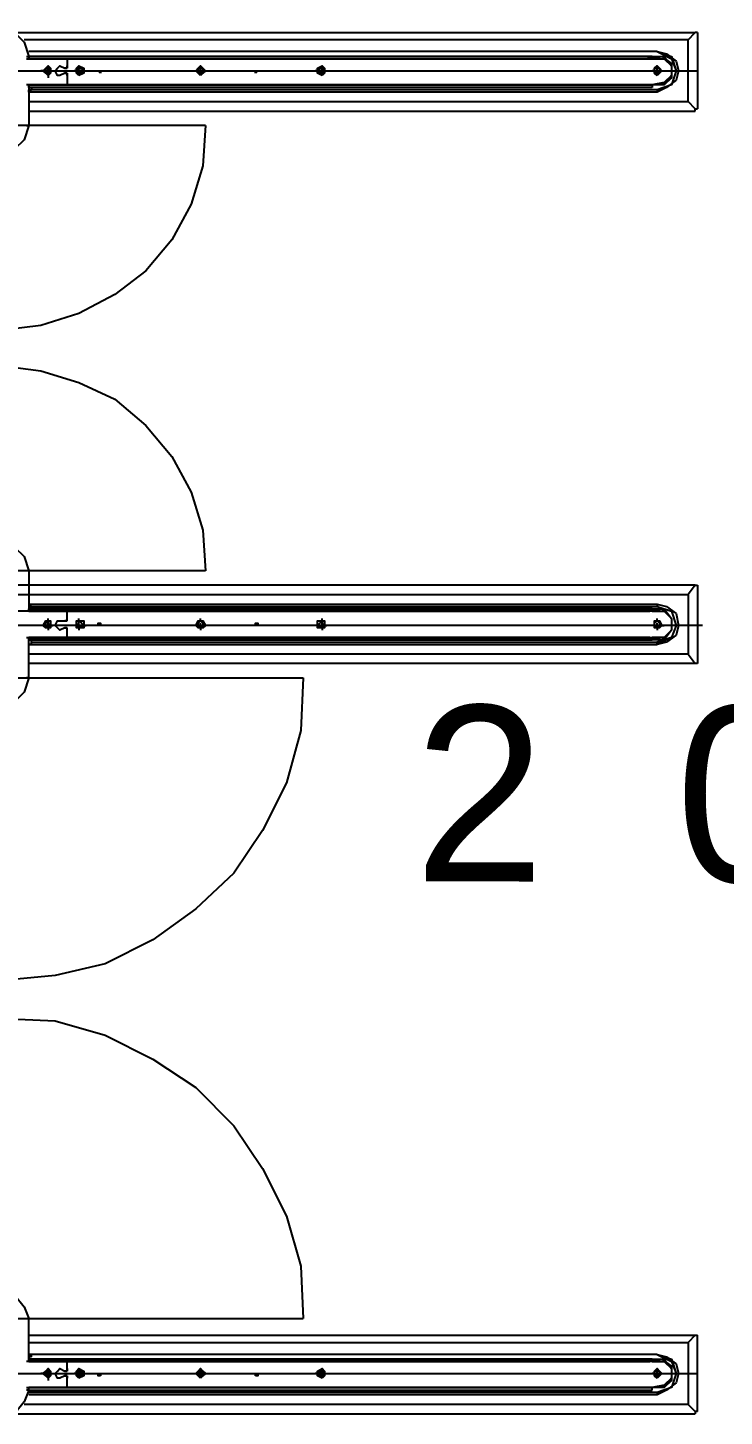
# Model space of a CAD drawing. Header units: millimetres. Extents: x -774950 to -670403, y -1165325 to -1109738.
# Drawn here: x -704585 to -703582, y -1149445 to -1147445 of the extents above; entities that cross this region are included whole.
import ezdxf

# ---------------------------------------------------------------- set-up
doc = ezdxf.new("R2010")
doc.units = ezdxf.units.MM
doc.header["$LTSCALE"] = 3000
doc.header["$MEASUREMENT"] = 0
for name, color, linetype in [('FURNITURE', 250, 'CONTINUOUS'), ('PASSAGE LINEOUT', 7, 'CONTINUOUS'), ('PDF_BORDTEXT', 7, 'CONTINUOUS'), ('PDF_DIMS', 7, 'CONTINUOUS'), ('PDF_FLs Combi Centre (N-W)', 7, 'CONTINUOUS'), ('PDF_FLs Left Unit (N)', 7, 'CONTINUOUS'), ('PDF_FLs Right (W)', 7, 'CONTINUOUS'), ('PDF_NEW', 7, 'CONTINUOUS')]:
    doc.layers.add(name, color=color, linetype=linetype)
doc.styles.add('CENTURY GOTHIC', font='GOTHIC.TTF')

# ---------------------------------------------------------------- blocks, each defined once
blk = doc.blocks.new('G$C45963954')
at = {"layer": 'PDF_BORDTEXT', "color": 2, "true_color": 0xffff00}
blk.add_lwpolyline([(952.1, 342.9), (952.1, 966.7)], dxfattribs=at)
at = {"layer": 'PDF_DIMS', "color": 4, "true_color": 0x00ffff}
for points in [[(1036.1, -417.7), (1036.1, 1723.7)], [(186.1, 1716.4), (186.1, -410.4)], [(2181.5, 1716.4), (2181.5, -410.4)]]:
    blk.add_lwpolyline(points, dxfattribs=at)
at = {"layer": 'PDF_FLs Combi Centre (N-W)', "color": 2}
for points in [[(974, -406.8), (974, 1712.8)], [(988.6, 1701.8), (988.6, -395.8)], [(1116.3, 193.3), (1196.6, 197), (1276.8, 218.9), (1349.8, 255.4), (1415.5, 299.1), (1470.2, 357.5), (1517.6, 423.2), (1554.1, 496.1), (1572.3, 572.7), (1579.6, 653), (1572.3, 736.9), (1554.1, 813.5), (1517.6, 886.5), (1470.2, 952.1), (1415.5, 1010.5), (1349.8, 1054.3), (1276.8, 1090.8), (1196.6, 1109), (1116.3, 1116.3)], [(1116.3, 1116.3), (1116.3, 193.3)], [(2097.6, 1116.3), (2017.4, 1109), (1940.8, 1090.8), (1867.8, 1054.3), (1802.1, 1010.5), (1743.8, 952.1), (1700, 886.5), (1663.5, 813.5), (1641.6, 736.9), (1638, 653), (1641.6, 572.7), (1663.5, 496.1), (1700, 423.2), (1743.8, 357.5), (1802.1, 299.1), (1867.8, 255.4), (1940.8, 218.9), (2017.4, 197), (2097.6, 193.3)], [(2097.6, 1116.3), (2097.6, 193.3)], [(270, 342.9), (270, 966.7)], [(270, 342.9), (332, 346.6), (390.3, 364.8), (445.1, 394), (492.5, 434.1), (529, 481.5), (558.2, 536.3), (576.4, 594.6), (583.7, 653), (576.4, 715), (558.2, 773.4), (529, 828.1), (492.5, 875.5), (445.1, 915.7), (390.3, 944.8), (332, 963.1), (270, 966.7)], [(952.1, 966.7), (890.1, 963.1), (831.8, 944.8), (777, 915.7), (729.6, 875.5), (689.5, 828.1), (663.9, 773.4), (645.7, 715), (638.4, 653), (645.7, 594.6), (663.9, 536.3), (689.5, 481.5), (729.6, 434.1), (777, 394), (831.8, 364.8), (890.1, 346.6), (952.1, 342.9)], [(1014.2, 554.5), (1014.2, 755.2)], [(952.1, 696.8), (930.3, 689.5), (915.7, 674.9), (908.4, 653), (915.7, 634.8), (930.3, 620.2), (952.1, 612.9)], [(1116.3, 612.9), (1138.2, 620.2), (1152.8, 634.8), (1160.1, 653), (1152.8, 674.9), (1138.2, 689.5), (1116.3, 696.8)], [(127.7, 634.8), (127.7, -406.8)], [(138.6, -395.8), (138.6, 620.2)], [(2229, -395.8), (2229, 620.2)], [(2243.6, 634.8), (2243.6, -406.8)], [(207.9, 612.9), (207.9, -337.4)], [(207.9, 612.9), (207.9, -341.1)], [(207.9, -337.4), (207.9, 612.9)], [(211.6, -341.1), (211.6, 612.9)], [(215.2, -348.4), (215.2, 612.9)], [(215.2, -348.4), (215.2, 609.2)], [(233.5, 612.9), (233.5, -395.8)], [(248.1, 612.9), (248.1, -406.8)], [(952.1, 612.9), (1014.2, 612.9)], [(1006.9, 609.2), (1003.2, 612.9)], [(1006.9, 609.2), (1010.5, 609.2)], [(1006.9, 609.2), (1006.9, -348.4)], [(1010.5, 612.9), (1010.5, 609.2)], [(1014.2, 612.9), (1010.5, 612.9)], [(1010.5, -341.1), (1010.5, 612.9)], [(1014.2, 612.9), (1014.2, -337.4)], [(1054.3, 616.5), (1054.3, 554.5)], [(1054.3, -337.4), (1054.3, 612.9)], [(1054.3, 612.9), (1057.9, 612.9)], [(1116.3, 612.9), (1054.3, 612.9)], [(1057.9, 612.9), (1057.9, 609.2)], [(1057.9, 612.9), (1057.9, -341.1)], [(1061.6, 609.2), (1057.9, 609.2)], [(1057.9, 598.3), (1057.9, 594.6)], [(1061.6, 609.2), (1061.6, -348.4)], [(1065.2, 609.2), (1061.6, 609.2)], [(1065.2, 609.2), (1065.2, 612.9)], [(1079.8, -395.8), (1079.8, 612.9)], [(1094.4, -406.8), (1094.4, 612.9)], [(2123.2, 612.9), (2123.2, -406.8)], [(2134.1, 612.9), (2134.1, -395.8)], [(1036.1, 591), (1036.1, 580)], [(1057.9, 594.6), (1057.9, -326.5)], [(207.9, -341.1), (207.9, 554.5)], [(1014.2, -341.1), (1014.2, 554.5)], [(1028.8, 554.5), (1014.2, 554.5)], [(1028.8, 554.5), (1014.2, 554.5)], [(1039.7, 558.2), (1043.3, 565.5), (1039.7, 569.1), (1036.1, 572.7), (1028.8, 569.1), (1028.8, 565.5), (1028.8, 558.2)], [(1039.7, 558.2), (1043.3, 565.5), (1039.7, 569.1), (1036.1, 572.7), (1028.8, 569.1), (1028.8, 565.5), (1028.8, 558.2)], [(1028.8, 554.5), (1028.8, 558.2)], [(1028.8, 558.2), (1028.8, 554.5)], [(1039.7, 558.2), (1039.7, 554.5)], [(1039.7, 554.5), (1039.7, 558.2)], [(1054.3, 554.5), (1039.7, 554.5)], [(1054.3, 554.5), (1039.7, 554.5)], [(1054.3, 554.5), (1054.3, -341.1)], [(1036.1, 539.9), (1036.1, 529)], [(1036.1, 357.5), (1036.1, 342.9)], [(1036.1, 171.5), (1036.1, 160.5)], [(167.8, -337.4), (164.2, -355.7), (175.1, -370.3), (197, -370.3), (207.9, -355.7), (207.9, -337.4)], [(207.9, -333.8), (207.9, -337.4)], [(207.9, -341.1), (207.9, -337.4)], [(207.9, -341.1), (207.9, -337.4)], [(1014.2, -337.4), (1010.5, -355.7), (1025.1, -370.3), (1043.3, -370.3), (1057.9, -355.7), (1054.3, -337.4)], [(1014.2, -337.4), (1010.5, -341.1)], [(1014.2, -333.8), (1014.2, -337.4)], [(1014.2, -341.1), (1014.2, -337.4)], [(1054.3, -337.4), (1054.3, -333.8)], [(1054.3, -337.4), (1054.3, -341.1)], [(1057.9, -341.1), (1054.3, -337.4)], [(2163.3, -337.4), (2159.7, -355.7), (2170.6, -370.3), (2192.5, -370.3), (2203.4, -355.7), (2203.4, -337.4)], [(164.2, -341.1), (164.2, -359.3), (178.8, -370.3), (197, -370.3), (207.9, -359.3), (207.9, -341.1)], [(167.8, -341.1), (167.8, -359.3), (178.8, -370.3), (193.3, -370.3), (204.3, -359.3), (207.9, -341.1)], [(167.8, -341.1), (167.8, -359.3), (178.8, -370.3), (193.3, -370.3), (207.9, -359.3), (207.9, -341.1)], [(1006.9, -348.4), (1014.2, -370.3), (1036.1, -377.6), (1054.3, -370.3), (1061.6, -348.4)], [(1010.5, -341.1), (1010.5, -359.3), (1025.1, -370.3), (1043.3, -370.3), (1057.9, -359.3), (1057.9, -341.1)], [(1014.2, -341.1), (1014.2, -359.3), (1025.1, -370.3), (1043.3, -370.3), (1054.3, -359.3), (1054.3, -341.1)], [(1014.2, -341.1), (1014.2, -359.3), (1025.1, -370.3), (1043.3, -370.3), (1054.3, -359.3), (1054.3, -341.1)], [(2159.7, -341.1), (2159.7, -359.3), (2174.2, -370.3), (2192.5, -370.3), (2203.4, -359.3), (2203.4, -341.1)], [(2163.3, -341.1), (2163.3, -359.3), (2174.2, -370.3), (2188.8, -370.3), (2199.8, -359.3), (2203.4, -341.1)], [(2163.3, -341.1), (2163.3, -359.3), (2174.2, -370.3), (2188.8, -370.3), (2203.4, -359.3), (2203.4, -341.1)], [(138.6, -395.8), (127.7, -406.8)], [(233.5, -395.8), (138.6, -395.8)], [(244.4, -406.8), (233.5, -395.8)], [(988.6, -395.8), (1079.8, -395.8)], [(1079.8, -395.8), (1094.4, -406.8)], [(2123.2, -406.8), (2134.1, -395.8)], [(2134.1, -395.8), (2229, -395.8)], [(2229, -395.8), (2239.9, -406.8)], [(127.7, -410.4), (127.7, -406.8)], [(127.7, -410.4), (244.4, -410.4)], [(244.4, -406.8), (244.4, -410.4)], [(248.1, -406.8), (244.4, -406.8)], [(974, -410.4), (1094.4, -410.4)], [(1094.4, -410.4), (1094.4, -406.8)], [(2123.2, -406.8), (2123.2, -410.4)], [(2239.9, -410.4), (2123.2, -410.4)], [(2239.9, -410.4), (2239.9, -406.8)], [(2239.9, -406.8), (2243.6, -406.8)]]:
    blk.add_lwpolyline(points, dxfattribs=at)
at = {"layer": 'PDF_FLs Combi Centre (N-W)', "color": 8, "true_color": 0x808080}
for points in [[(952.1, 612.9), (952.1, 616.5)], [(1003.2, 612.9), (1003.2, -348.4)], [(1006.9, 612.9), (1006.9, -348.4)], [(1010.5, 612.9), (1010.5, -341.1)], [(1014.2, -337.4), (1014.2, 612.9)], [(1054.3, 612.9), (1054.3, -337.4)], [(1057.9, -341.1), (1057.9, 612.9)], [(1065.2, 612.9), (1065.2, -348.4)], [(1065.2, 612.9), (1065.2, -348.4)], [(1116.3, 612.9), (1116.3, 616.5)], [(1003.2, -348.4), (1006.9, -348.4)], [(1003.2, -348.4), (1006.9, -363), (1017.8, -377.6), (1036.1, -381.2), (1050.6, -377.6), (1061.6, -363), (1065.2, -348.4)], [(1006.9, -348.4), (1014.2, -370.3), (1036.1, -377.6), (1054.3, -370.3), (1065.2, -348.4)], [(1065.2, -348.4), (1061.6, -348.4)]]:
    blk.add_lwpolyline(points, dxfattribs=at)
at = {"layer": 'PDF_FLs Combi Centre (N-W)', "color": 2}
for points in [[(1039.7, 583.7), (1039.7, 587.3), (1036.1, 591), (1028.8, 587.3), (1028.8, 583.7), (1028.8, 580), (1036.1, 580), (1039.7, 580)], [(1039.7, 583.7), (1036.1, 587.3), (1032.4, 587.3), (1028.8, 583.7), (1032.4, 583.7), (1036.1, 580), (1036.1, 583.7)], [(1039.7, 536.3), (1039.7, 539.9), (1036.1, 539.9), (1028.8, 539.9), (1028.8, 536.3), (1028.8, 529), (1036.1, 529), (1039.7, 529)], [(1039.7, 536.3), (1036.1, 536.3), (1036.1, 539.9), (1032.4, 536.3), (1028.8, 536.3), (1032.4, 532.6), (1036.1, 529), (1036.1, 532.6)], [(1036.1, 503.4), (1036.1, 507.1), (1032.4, 507.1), (1032.4, 503.4)], [(1039.7, 350.2), (1039.7, 353.9), (1036.1, 357.5), (1028.8, 353.9), (1028.8, 350.2), (1028.8, 346.6), (1036.1, 342.9), (1039.7, 346.6)], [(1039.7, 350.2), (1036.1, 353.9), (1032.4, 353.9), (1028.8, 350.2), (1032.4, 346.6), (1036.1, 346.6)], [(1036.1, 266.3), (1032.4, 266.3), (1032.4, 262.7), (1036.1, 262.7)], [(1039.7, 164.2), (1039.7, 171.5), (1036.1, 171.5), (1028.8, 171.5), (1028.8, 164.2), (1028.8, 160.5), (1036.1, 160.5), (1039.7, 160.5)], [(1039.7, 164.2), (1036.1, 167.8), (1036.1, 171.5), (1032.4, 167.8), (1028.8, 164.2), (1032.4, 164.2), (1036.1, 160.5), (1036.1, 164.2)], [(1039.7, -348.4), (1039.7, -344.7), (1036.1, -344.7), (1028.8, -344.7), (1028.8, -348.4), (1028.8, -352), (1036.1, -355.7), (1039.7, -352)], [(1039.7, -348.4), (1036.1, -344.7), (1032.4, -344.7), (1028.8, -348.4), (1032.4, -352), (1036.1, -352)]]:
    blk.add_lwpolyline(points, close=True, dxfattribs=at)
at = {"layer": 'PDF_FLs Combi Centre (N-W)', "color": 2, "true_color": 0xffff00}
for points in [[(974, -406.8), (988.6, -395.8)], [(974, -406.8), (974, -410.4)]]:
    blk.add_lwpolyline(points, dxfattribs=at)
at = {"layer": 'PDF_FLs Left Unit (N)', "color": 2}
for points in [[(164.2, 696.8), (142.3, 689.5), (127.7, 674.9), (120.4, 653), (127.7, 634.8), (142.3, 620.2), (164.2, 612.9)], [(270, 612.9), (291.8, 620.2), (306.4, 634.8), (310.1, 653), (306.4, 674.9), (291.8, 689.5), (270, 696.8)], [(156.9, -348.4), (156.9, 612.9)], [(164.2, -337.4), (164.2, 612.9)], [(164.2, 612.9), (164.2, -341.1)], [(167.8, 612.9), (164.2, 612.9)], [(164.2, 612.9), (167.8, 612.9)], [(167.8, 616.5), (167.8, 554.5)], [(207.9, 554.5), (207.9, 616.5)], [(211.6, 609.2), (211.6, 612.9), (207.9, 612.9)], [(207.9, 612.9), (211.6, 612.9)], [(207.9, 612.9), (270, 612.9)], [(211.6, 609.2), (215.2, 609.2)], [(211.6, 594.6), (211.6, 598.3)], [(218.9, 612.9), (215.2, 612.9), (215.2, 609.2)], [(186.1, 580), (186.1, 591)], [(211.6, -326.5), (211.6, 594.6)], [(167.8, 554.5), (182.4, 554.5)], [(167.8, 554.5), (167.8, -341.1)], [(167.8, 554.5), (178.8, 554.5)], [(189.7, 558.2), (193.3, 565.5), (193.3, 569.1), (186.1, 572.7), (182.4, 569.1), (178.8, 565.5), (182.4, 558.2)], [(189.7, 558.2), (193.3, 565.5), (193.3, 569.1), (186.1, 572.7), (182.4, 569.1), (178.8, 565.5), (182.4, 558.2)], [(182.4, 554.5), (178.8, 554.5)], [(182.4, 558.2), (182.4, 554.5)], [(182.4, 554.5), (182.4, 558.2)], [(189.7, 554.5), (189.7, 558.2)], [(189.7, 558.2), (189.7, 554.5)], [(189.7, 554.5), (193.3, 554.5)], [(193.3, 554.5), (189.7, 554.5)], [(193.3, 554.5), (207.9, 554.5)], [(193.3, 554.5), (207.9, 554.5)], [(186.1, 529), (186.1, 539.9)], [(186.1, 342.9), (186.1, 357.5)], [(186.1, 160.5), (186.1, 171.5)], [(164.2, -337.4), (167.8, -337.4), (167.8, -333.8)], [(164.2, -337.4), (164.2, -341.1)], [(167.8, -337.4), (167.8, -341.1)], [(156.9, -348.4), (167.8, -370.3), (186.1, -377.6), (207.9, -370.3), (215.2, -348.4)], [(207.9, -341.1), (211.6, -341.1)]]:
    blk.add_lwpolyline(points, dxfattribs=at)
at = {"layer": 'PDF_FLs Left Unit (N)', "color": 8, "true_color": 0x808080}
for points in [[(156.9, -348.4), (156.9, 612.9)], [(156.9, -348.4), (156.9, 612.9)], [(164.2, 616.5), (164.2, 612.9)], [(164.2, 612.9), (164.2, -337.4)], [(164.2, -341.1), (164.2, 612.9)], [(218.9, -348.4), (218.9, 612.9)], [(270, 616.5), (270, 612.9)], [(156.9, -348.4), (164.2, -370.3), (186.1, -377.6), (207.9, -370.3), (215.2, -348.4)], [(156.9, -348.4), (160.5, -363), (171.5, -377.6), (186.1, -381.2), (200.6, -377.6), (211.6, -363), (218.9, -348.4)], [(215.2, -348.4), (218.9, -348.4)]]:
    blk.add_lwpolyline(points, dxfattribs=at)
at = {"layer": 'PDF_FLs Left Unit (N)', "color": 2}
for points in [[(193.3, 583.7), (189.7, 587.3), (186.1, 591), (182.4, 587.3), (178.8, 583.7), (182.4, 580), (186.1, 580), (189.7, 580)], [(189.7, 583.7), (189.7, 587.3), (186.1, 587.3), (182.4, 587.3), (182.4, 583.7), (186.1, 580)], [(193.3, 536.3), (189.7, 539.9), (186.1, 539.9), (182.4, 539.9), (178.8, 536.3), (182.4, 529), (186.1, 529), (189.7, 529)], [(189.7, 536.3), (186.1, 539.9), (182.4, 536.3), (182.4, 532.6), (186.1, 529), (189.7, 532.6)], [(189.7, 503.4), (186.1, 507.1), (186.1, 503.4)], [(193.3, 350.2), (189.7, 353.9), (186.1, 357.5), (182.4, 353.9), (178.8, 350.2), (182.4, 346.6), (186.1, 342.9), (189.7, 346.6)], [(189.7, 350.2), (189.7, 353.9), (186.1, 353.9), (182.4, 353.9), (182.4, 350.2), (182.4, 346.6), (186.1, 346.6), (189.7, 346.6)], [(189.7, 266.3), (186.1, 266.3), (186.1, 262.7)], [(193.3, 164.2), (189.7, 171.5), (186.1, 171.5), (182.4, 171.5), (178.8, 164.2), (182.4, 160.5), (186.1, 160.5), (189.7, 160.5)], [(189.7, 164.2), (189.7, 167.8), (186.1, 171.5), (182.4, 167.8), (182.4, 164.2), (186.1, 160.5)], [(193.3, -348.4), (189.7, -344.7), (186.1, -344.7), (182.4, -344.7), (178.8, -348.4), (182.4, -352), (186.1, -355.7), (189.7, -352)], [(189.7, -348.4), (189.7, -344.7), (186.1, -344.7), (182.4, -344.7), (182.4, -348.4), (182.4, -352), (186.1, -352), (189.7, -352)]]:
    blk.add_lwpolyline(points, close=True, dxfattribs=at)
at = {"layer": 'PDF_FLs Right (W)', "color": 2}
for points in [[(2097.6, 696.8), (2079.4, 689.5), (2061.2, 674.9), (2057.5, 653), (2061.2, 634.8), (2079.4, 620.2), (2097.6, 612.9)], [(2207.1, 612.9), (2225.3, 620.2), (2243.6, 634.8), (2247.2, 653), (2243.6, 674.9), (2225.3, 689.5), (2207.1, 696.8)], [(2163.3, 612.9), (2097.6, 612.9)], [(2152.4, 612.9), (2152.4, 609.2)], [(2152.4, -348.4), (2152.4, 609.2)], [(2156, 609.2), (2152.4, 609.2)], [(2156, 609.2), (2156, 612.9), (2159.7, 612.9)], [(2159.7, -341.1), (2159.7, 612.9)], [(2163.3, 612.9), (2159.7, 612.9)], [(2159.7, 594.6), (2159.7, 598.3)], [(2163.3, 554.5), (2163.3, 616.5)], [(2163.3, 612.9), (2163.3, -337.4)], [(2203.4, 616.5), (2203.4, 554.5)], [(2203.4, -337.4), (2203.4, 612.9)], [(2207.1, 612.9), (2203.4, 612.9)], [(2207.1, 612.9), (2203.4, 612.9)], [(2207.1, 612.9), (2207.1, -341.1)], [(2210.7, -348.4), (2210.7, 612.9)], [(2159.7, -326.5), (2159.7, 594.6)], [(2181.5, 580), (2181.5, 591)], [(2163.3, -341.1), (2163.3, 554.5)], [(2177.9, 554.5), (2163.3, 554.5)], [(2174.2, 554.5), (2163.3, 554.5)], [(2185.2, 558.2), (2188.8, 565.5), (2188.8, 569.1), (2181.5, 572.7), (2177.9, 569.1), (2174.2, 565.5), (2177.9, 558.2)], [(2185.2, 558.2), (2188.8, 565.5), (2188.8, 569.1), (2181.5, 572.7), (2177.9, 569.1), (2174.2, 565.5), (2177.9, 558.2)], [(2174.2, 554.5), (2177.9, 554.5)], [(2177.9, 554.5), (2177.9, 558.2)], [(2177.9, 558.2), (2177.9, 554.5)], [(2185.2, 558.2), (2185.2, 554.5)], [(2185.2, 554.5), (2185.2, 558.2)], [(2188.8, 554.5), (2185.2, 554.5)], [(2185.2, 554.5), (2188.8, 554.5)], [(2203.4, 554.5), (2188.8, 554.5)], [(2203.4, 554.5), (2188.8, 554.5)], [(2203.4, 554.5), (2203.4, -341.1)], [(2181.5, 529), (2181.5, 539.9)], [(2181.5, 342.9), (2181.5, 357.5)], [(2181.5, 160.5), (2181.5, 171.5)], [(2163.3, -333.8), (2163.3, -337.4), (2159.7, -337.4)], [(2159.7, -337.4), (2163.3, -337.4)], [(2159.7, -337.4), (2159.7, -341.1)], [(2163.3, -341.1), (2163.3, -337.4)], [(2203.4, -337.4), (2203.4, -333.8)], [(2203.4, -337.4), (2203.4, -341.1)], [(2203.4, -341.1), (2203.4, -337.4)], [(2152.4, -348.4), (2163.3, -370.3), (2181.5, -377.6), (2203.4, -370.3), (2210.7, -348.4)], [(2207.1, -341.1), (2203.4, -341.1)]]:
    blk.add_lwpolyline(points, dxfattribs=at)
at = {"layer": 'PDF_FLs Right (W)', "color": 8, "true_color": 0x808080}
for points in [[(2097.6, 616.5), (2097.6, 612.9)], [(2152.4, -348.4), (2152.4, 612.9)], [(2152.4, -348.4), (2152.4, 612.9)], [(2159.7, 612.9), (2159.7, -341.1)], [(2159.7, -337.4), (2159.7, 612.9)], [(2203.4, 612.9), (2203.4, -337.4)], [(2203.4, -341.1), (2203.4, 612.9)], [(2207.1, 612.9), (2207.1, 616.5)], [(2210.7, -348.4), (2210.7, 612.9)], [(2214.4, -348.4), (2214.4, 612.9)], [(2152.4, -348.4), (2159.7, -370.3), (2181.5, -377.6), (2203.4, -370.3), (2210.7, -348.4)], [(2152.4, -348.4), (2156, -363), (2167, -377.6), (2181.5, -381.2), (2196.1, -377.6), (2207.1, -363), (2214.4, -348.4)], [(2210.7, -348.4), (2214.4, -348.4)]]:
    blk.add_lwpolyline(points, dxfattribs=at)
at = {"layer": 'PDF_FLs Right (W)', "color": 2}
for points in [[(2188.8, 583.7), (2185.2, 587.3), (2181.5, 591), (2177.9, 587.3), (2174.2, 583.7), (2177.9, 580), (2181.5, 580), (2185.2, 580)], [(2185.2, 583.7), (2185.2, 587.3), (2181.5, 587.3), (2177.9, 587.3), (2177.9, 583.7), (2181.5, 580)], [(2188.8, 536.3), (2185.2, 539.9), (2181.5, 539.9), (2177.9, 539.9), (2174.2, 536.3), (2177.9, 529), (2181.5, 529), (2185.2, 529)], [(2185.2, 536.3), (2181.5, 539.9), (2177.9, 536.3), (2177.9, 532.6), (2181.5, 529), (2185.2, 532.6)], [(2185.2, 503.4), (2185.2, 507.1), (2181.5, 507.1), (2181.5, 503.4)], [(2188.8, 350.2), (2185.2, 353.9), (2181.5, 357.5), (2177.9, 353.9), (2174.2, 350.2), (2177.9, 346.6), (2181.5, 342.9), (2185.2, 346.6)], [(2185.2, 350.2), (2185.2, 353.9), (2181.5, 353.9), (2177.9, 353.9), (2177.9, 350.2), (2177.9, 346.6), (2181.5, 346.6), (2185.2, 346.6)], [(2185.2, 266.3), (2181.5, 266.3), (2181.5, 262.7), (2185.2, 262.7)], [(2188.8, 164.2), (2185.2, 171.5), (2181.5, 171.5), (2177.9, 171.5), (2174.2, 164.2), (2177.9, 160.5), (2181.5, 160.5), (2185.2, 160.5)], [(2185.2, 164.2), (2185.2, 167.8), (2181.5, 171.5), (2177.9, 167.8), (2177.9, 164.2), (2181.5, 160.5)], [(2188.8, -348.4), (2185.2, -344.7), (2181.5, -344.7), (2177.9, -344.7), (2174.2, -348.4), (2177.9, -352), (2181.5, -355.7), (2185.2, -352)], [(2185.2, -348.4), (2185.2, -344.7), (2181.5, -344.7), (2177.9, -344.7), (2177.9, -348.4), (2177.9, -352), (2181.5, -352), (2185.2, -352)]]:
    blk.add_lwpolyline(points, close=True, dxfattribs=at)
at = {"layer": 'PDF_NEW', "color": 6, "true_color": 0xff00ff}
for points in [[(182.4, 583.7), (178.8, 583.7)], [(186.1, 583.7), (182.4, 583.7)], [(186.1, 591), (186.1, 594.6)], [(186.1, 583.7), (186.1, 587.3)], [(186.1, 583.7), (189.7, 583.7)], [(186.1, 580), (186.1, 576.4)], [(189.7, 583.7), (197, 583.7)], [(1028.8, 583.7), (1025.1, 583.7)], [(1036.1, 583.7), (1032.4, 583.7)], [(1036.1, 591), (1036.1, 594.6)], [(1036.1, 583.7), (1036.1, 587.3)], [(1036.1, 580), (1036.1, 576.4)], [(1039.7, 583.7), (1043.3, 583.7)], [(2177.9, 583.7), (2174.2, 583.7)], [(2181.5, 583.7), (2177.9, 583.7)], [(2181.5, 591), (2181.5, 594.6)], [(2181.5, 583.7), (2181.5, 587.3)], [(2181.5, 583.7), (2185.2, 583.7)], [(2181.5, 580), (2181.5, 576.4)], [(2185.2, 583.7), (2192.5, 583.7)], [(182.4, 536.3), (178.8, 536.3)], [(186.1, 536.3), (182.4, 536.3)], [(186.1, 539.9), (186.1, 543.6)], [(186.1, 536.3), (189.7, 536.3)], [(186.1, 536.3), (186.1, 532.6)], [(189.7, 536.3), (193.3, 536.3)], [(1028.8, 536.3), (1025.1, 536.3)], [(1036.1, 536.3), (1032.4, 536.3)], [(1036.1, 539.9), (1036.1, 543.6)], [(1036.1, 536.3), (1036.1, 532.6)], [(1039.7, 536.3), (1043.3, 536.3)], [(2177.9, 536.3), (2174.2, 536.3)], [(2181.5, 536.3), (2177.9, 536.3)], [(2181.5, 539.9), (2181.5, 543.6)], [(2181.5, 536.3), (2181.5, 532.6)], [(2181.5, 536.3), (2185.2, 536.3)], [(2185.2, 536.3), (2188.8, 536.3)], [(186.1, 529), (186.1, 525.3)], [(1036.1, 529), (1036.1, 525.3)], [(2181.5, 529), (2181.5, 525.3)], [(182.4, 350.2), (178.8, 350.2)], [(186.1, 350.2), (182.4, 350.2)], [(186.1, 353.9), (186.1, 357.5)], [(186.1, 350.2), (186.1, 353.9)], [(186.1, 350.2), (189.7, 350.2)], [(186.1, 350.2), (186.1, 346.6)], [(186.1, 346.6), (186.1, 342.9)], [(189.7, 350.2), (193.3, 350.2)], [(1028.8, 350.2), (1025.1, 350.2)], [(1036.1, 350.2), (1032.4, 350.2)], [(1036.1, 353.9), (1036.1, 361.2)], [(1036.1, 350.2), (1036.1, 353.9)], [(1036.1, 350.2), (1036.1, 346.6)], [(1036.1, 346.6), (1036.1, 342.9)], [(1039.7, 350.2), (1043.3, 350.2)], [(2177.9, 350.2), (2174.2, 350.2)], [(2181.5, 350.2), (2177.9, 350.2)], [(2181.5, 353.9), (2181.5, 357.5)], [(2181.5, 350.2), (2181.5, 353.9)], [(2181.5, 350.2), (2181.5, 346.6)], [(2181.5, 350.2), (2185.2, 350.2)], [(2181.5, 346.6), (2181.5, 342.9)], [(2185.2, 350.2), (2188.8, 350.2)], [(186.1, 171.5), (186.1, 175.1)], [(1036.1, 171.5), (1036.1, 175.1)], [(2181.5, 171.5), (2181.5, 175.1)], [(182.4, 164.2), (178.8, 164.2)], [(186.1, 164.2), (182.4, 164.2)], [(186.1, 164.2), (186.1, 167.8)], [(186.1, 164.2), (189.7, 164.2)], [(186.1, 160.5), (186.1, 156.9)], [(189.7, 164.2), (193.3, 164.2)], [(1028.8, 164.2), (1025.1, 164.2)], [(1036.1, 164.2), (1032.4, 164.2)], [(1036.1, 164.2), (1036.1, 167.8)], [(1036.1, 160.5), (1036.1, 156.9)], [(1039.7, 164.2), (1043.3, 164.2)], [(2177.9, 164.2), (2174.2, 164.2)], [(2181.5, 164.2), (2177.9, 164.2)], [(2181.5, 164.2), (2181.5, 167.8)], [(2181.5, 164.2), (2185.2, 164.2)], [(2181.5, 160.5), (2181.5, 156.9)], [(2185.2, 164.2), (2188.8, 164.2)], [(182.4, -348.4), (178.8, -348.4)], [(186.1, -348.4), (182.4, -348.4)], [(186.1, -344.7), (186.1, -341.1)], [(186.1, -348.4), (189.7, -348.4)], [(186.1, -348.4), (186.1, -352)], [(189.7, -348.4), (193.3, -348.4)], [(1028.8, -348.4), (1025.1, -348.4)], [(1036.1, -348.4), (1032.4, -348.4)], [(1036.1, -344.7), (1036.1, -341.1)], [(1036.1, -348.4), (1036.1, -352)], [(1036.1, -355.7), (1036.1, -359.3)], [(1039.7, -348.4), (1043.3, -348.4)], [(2177.9, -348.4), (2174.2, -348.4)], [(2181.5, -348.4), (2177.9, -348.4)], [(2181.5, -344.7), (2181.5, -341.1)], [(2181.5, -348.4), (2181.5, -352)], [(2181.5, -348.4), (2185.2, -348.4)], [(2185.2, -348.4), (2188.8, -348.4)]]:
    blk.add_lwpolyline(points, dxfattribs=at)
at = {"layer": 'PDF_NEW', "color": 2}
for points in [[(1028.8, 583.7), (1025.1, 583.7)], [(1036.1, 583.7), (1032.4, 583.7)], [(1036.1, 591), (1036.1, 594.6)], [(1036.1, 583.7), (1036.1, 587.3)], [(1036.1, 580), (1036.1, 576.4)], [(1039.7, 583.7), (1043.3, 583.7)]]:
    blk.add_lwpolyline(points, dxfattribs=at)

msp = doc.modelspace()

# ---------------------------------------------------------------- block references
at = {"layer": 'FURNITURE', "xscale": -0.9403759089606419, "yscale": 0.9403759089606419, "zscale": 0.9403759089606419, "rotation": 90}
msp.add_blockref('G$C45963954', (-704006.7, -1147331.9, 0), dxfattribs=at)

# ---------------------------------------------------------------- texts
at = {"layer": 'PASSAGE LINEOUT', "insert": (-704028.9, -1148678.2, 0), "char_height": 253.226, "width": 14286.425, "attachment_point": 7, "rotation": 359.9139, "style": 'CENTURY GOTHIC'}
msp.add_mtext('2  0  0   0      M    M       W    I    D    E      P     A     S     S     A     G    E', dxfattribs=at)

doc.saveas('drawing.dxf')
